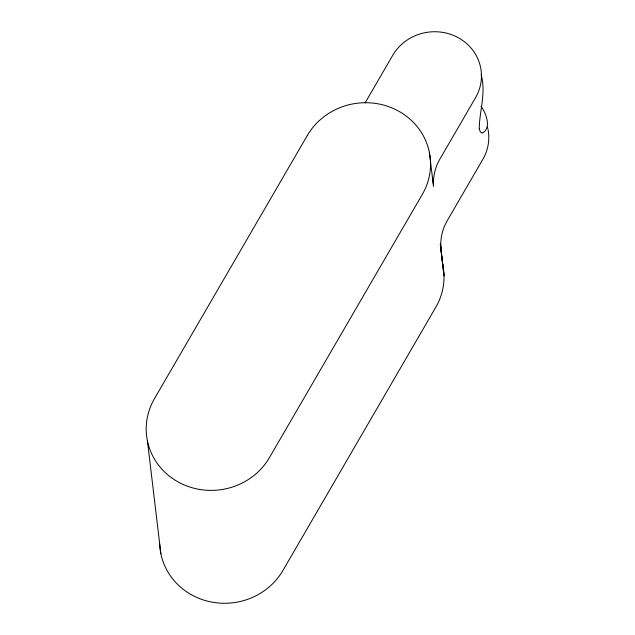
<?xml version="1.0" encoding="UTF-8"?>
<svg xmlns="http://www.w3.org/2000/svg" width="635" height="635" viewBox="0 0 635 635"><rect width="100%" height="100%" fill="white"/><g stroke="black" fill="none" stroke-linecap="round" stroke-linejoin="round"><path stroke-width="0.95" d="M365.061 102.949L392.7 55.356A47.379 44.767 -6.8 0 1 457.049 37.052A47.379 44.767 -6.8 0 1 475.536 97.711L439.999 158.901A52.641 49.744 -6.8 0 0 433.507 186.063A65.802 62.174 -6.8 0 0 432.411 177.879M481.005 106.228C486.069 113.086 491.966 128.421 482.124 133.175L480.243 131.858L479.203 128.5M481.116 74.66C486.227 92.519 479.576 110.546 479.203 128.437M429.347 152.225L433.507 186.063M440.317 244.205L442.809 265.105M147.415 440.888L160.877 553.768M440.325 244.372L444.016 275.876L440.849 247.634A65.802 62.174 -6.8 0 0 440.507 243.983M440.849 247.634A52.641 49.744 -6.8 0 1 447.342 220.472L482.878 159.282A47.379 44.767 -6.8 0 0 488.109 129.905M487.489 127.048A47.379 44.767 -6.8 0 1 487.926 128.953M159.695 543.981A65.802 62.174 -6.8 0 0 210.042 601.742A65.802 62.174 -6.8 0 0 282.932 570.468L435.8 307.237A65.802 62.174 -6.8 0 0 442.381 263.184M307.292 135.525L154.424 398.756A65.802 62.174 -6.8 0 0 180.102 483.005A65.802 62.174 -6.8 0 0 269.47 457.581L422.339 194.358A65.802 62.174 -6.8 0 0 396.661 110.101A65.802 62.174 -6.8 0 0 307.292 135.525"/></g></svg>
